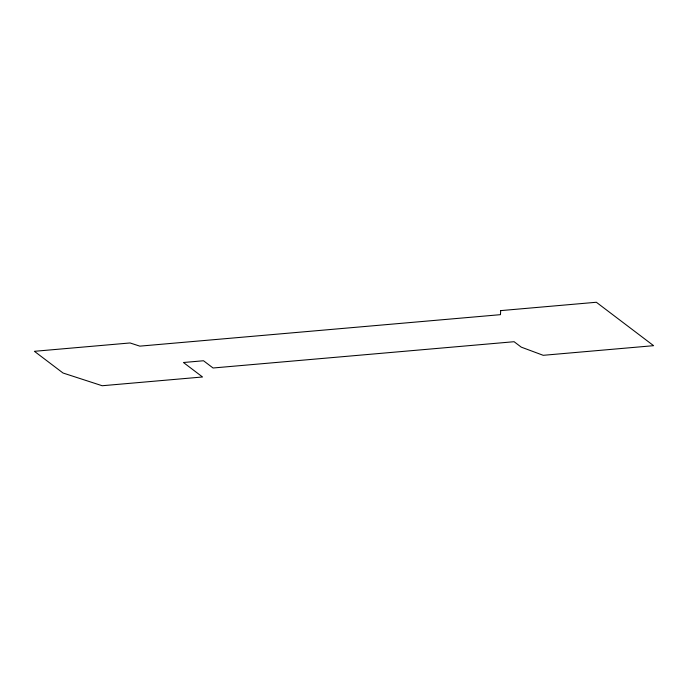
<?xml version="1.0" encoding="UTF-8"?>
<svg xmlns="http://www.w3.org/2000/svg" width="688" height="688" viewBox="0 0 688 688"><rect width="100%" height="100%" fill="white"/><g stroke="black" fill="none" stroke-linecap="round" stroke-linejoin="round"><path stroke-width="1.03" d="M500.692 310.615L500.451 314.665L139.836 346.141L130.049 342.959L34.4 351.31L63.029 373.016L102.185 385.736L202.53 376.981L183.447 362.507L203.51 360.753L213.056 367.994L514.099 341.712L521.255 347.139L543.219 355.309L653.6 345.677L596.35 302.264L500.692 310.615"/></g></svg>
